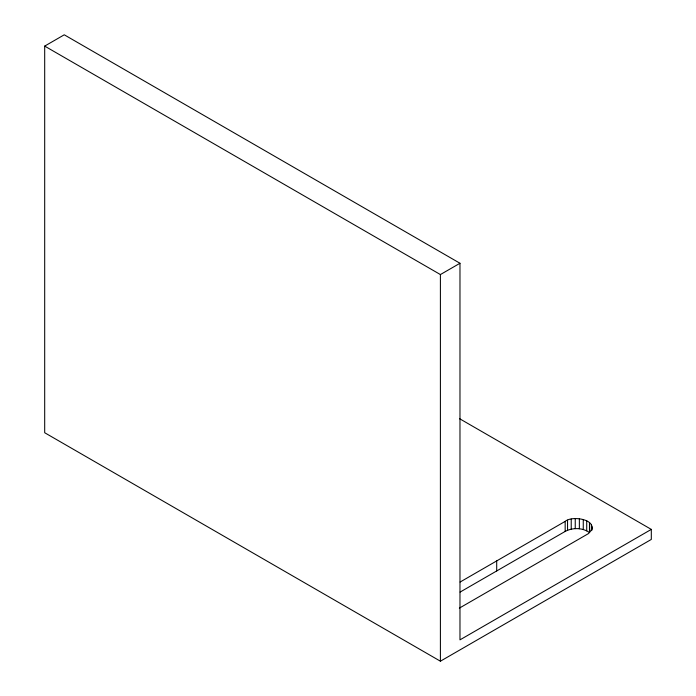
<?xml version="1.0" encoding="UTF-8"?>
<svg xmlns="http://www.w3.org/2000/svg" width="696" height="696" viewBox="0 0 696 696"><rect width="100%" height="100%" fill="white"/><g stroke="black" fill="none" stroke-linecap="round" stroke-linejoin="round"><path stroke-width="1.04" d="M460.126 582.03L565.169 521.382C572.999 514.64 601.866 520.556 588.485 533.58L459.343 608.139M44.692 46.101L64.258 34.8L459.978 263.262L459.978 639.859L651.308 529.395L651.308 539.435L440.403 661.2L44.692 432.738L44.692 46.101L440.403 274.563L459.978 263.262M460.126 592.07L565.169 531.422C572.608 527.438 582.526 527.585 589.477 532.553L589.477 522.513M459.56 418.688L651.308 529.395M592.209 526.95L592.209 529.961M591.348 524.627L591.348 530.657M586.719 520.747L586.719 530.796M583.265 519.46L583.265 529.499M579.359 518.72L579.359 528.769M575.244 518.598L575.244 528.647M571.225 519.094L571.225 529.143M567.553 520.173L567.553 530.221M565.169 521.382L565.169 531.422M496.7 560.915L496.7 570.955M440.403 274.563L440.403 661.2"/></g></svg>
